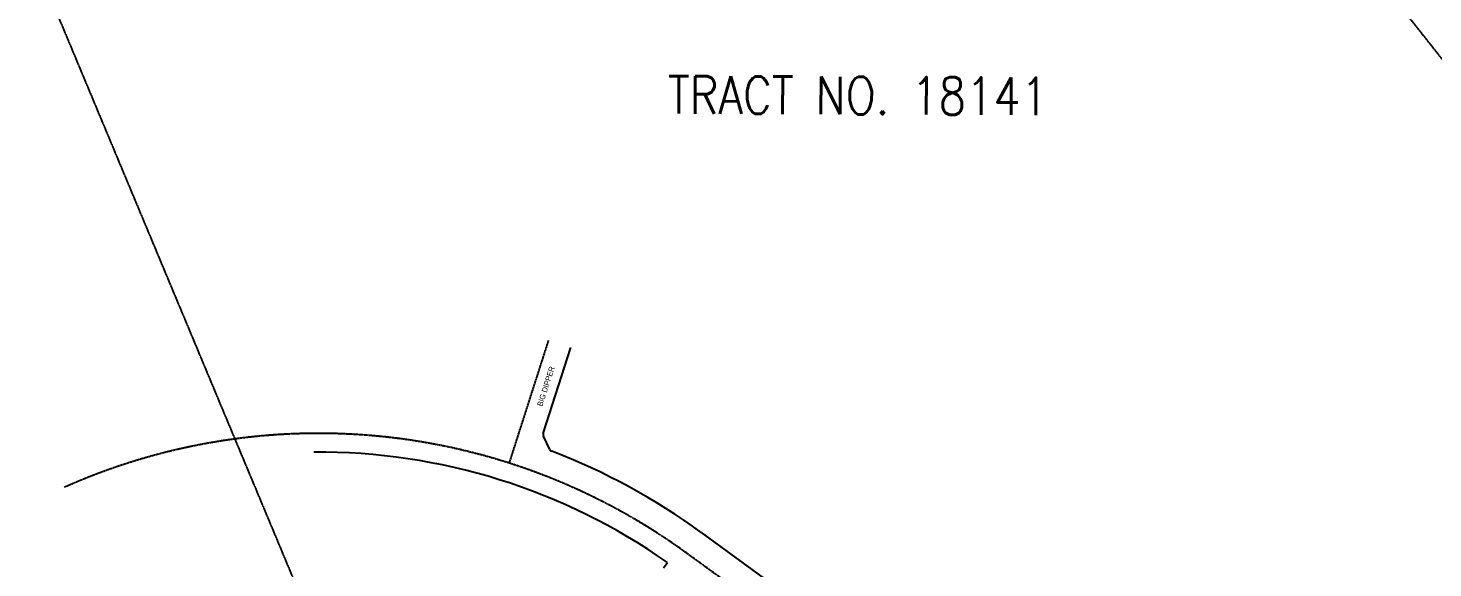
# Model space of a CAD drawing. Extents: x 6117139 to 6122428, y 2195785 to 2203370.
# Drawn here: x 6119397 to 6121417, y 2197320 to 2198096 of the extents above; entities that cross this region are included whole.
import ezdxf
from ezdxf.enums import TextEntityAlignment as Align

# ---------------------------------------------------------------- set-up
doc = ezdxf.new("R2010")
doc.units = 21
doc.header["$MEASUREMENT"] = 0
doc.linetypes.add('CENTER2', pattern=[1.125, 0.75, -0.125, 0.125, -0.125])
doc.linetypes.add('DASHED2', pattern=[0.375, 0.25, -0.125])
for name, color, linetype in [('V-ANNO', 7, 'Continuous'), ('V-LINE-CNTR', 1, 'CENTER2'), ('V-LINE-RTWY', 1, 'Continuous'), ('V-LINE-TIE', 5, 'DASHED2')]:
    doc.layers.add(name, color=color, linetype=linetype)
doc.styles.add('L80', font='simplex.shx', dxfattribs={"width": 0.85, "height": 8})
doc.styles.add('ST', font='x-opta1d.shx', dxfattribs={"width": 0.85, "height": 31.496063})

msp = doc.modelspace()

# ---------------------------------------------------------------- linework, layer by layer
at = {"layer": 'V-LINE-CNTR'}
for p, q in [((6120089, 2197470.1), (6120145.6, 2197646.7)), ((6120583.5, 2197166.8), (6120343.6, 2197341.1))]:
    msp.add_line(p, q, dxfattribs=at)
for centre, radius, start, end in [((6121130, 2197794.4), 775, 264, 19), ((6119814.6, 2196613), 900, 54, 114)]:
    msp.add_arc(centre, radius, start, end, dxfattribs=at)
at = {"layer": 'V-LINE-RTWY'}
for p, q in [((6120137.8, 2197512.8), (6120177.5, 2197636.5)), ((6120147.3, 2197489.9), (6120138.1, 2197509.1)), ((6120609.5, 2197193.1), (6120365.1, 2197370.6)), ((6120310.8, 2197319.7), (6120316.3, 2197327.4))]:
    msp.add_line(p, q, dxfattribs=at)
for centre, radius, start, end in [((6121130, 2197794.4), 808.5, 264, 19), ((6121130, 2197794.4), 741.5, 264, 19), ((6120142.6, 2197511.2), 5, 162.25, 205.6044), ((6119814.6, 2196613), 873, 54.9257, 90.434), ((6120151.8, 2197492), 5, 205.6044, 249.0151), ((6119814.6, 2196613), 936.5, 54, 69.0151)]:
    msp.add_arc(centre, radius, start, end, dxfattribs=at)
at = {"layer": 'V-LINE-TIE'}
for p, q in [((6122029.9, 2197294.2), (6117267.9, 2203305.3)), ((6117267.9, 2203305.3), (6119964.6, 2196858.5))]:
    msp.add_line(p, q, dxfattribs=at)

# ---------------------------------------------------------------- texts
at = {"layer": 'V-ANNO', "style": 'L80', "width": 0.85}
msp.add_text('TRACT NO. 18141', height=54, rotation=359.7711, dxfattribs=at).set_placement((6120316.8, 2197972.6))
at = {"layer": 'V-ANNO', "style": 'ST', "width": 0.85}
msp.add_text('BIG DIPPER', height=8, rotation=72.25, dxfattribs=at).set_placement((6120141.6, 2197580.7), align=Align.MIDDLE_CENTER)

doc.saveas('drawing.dxf')
